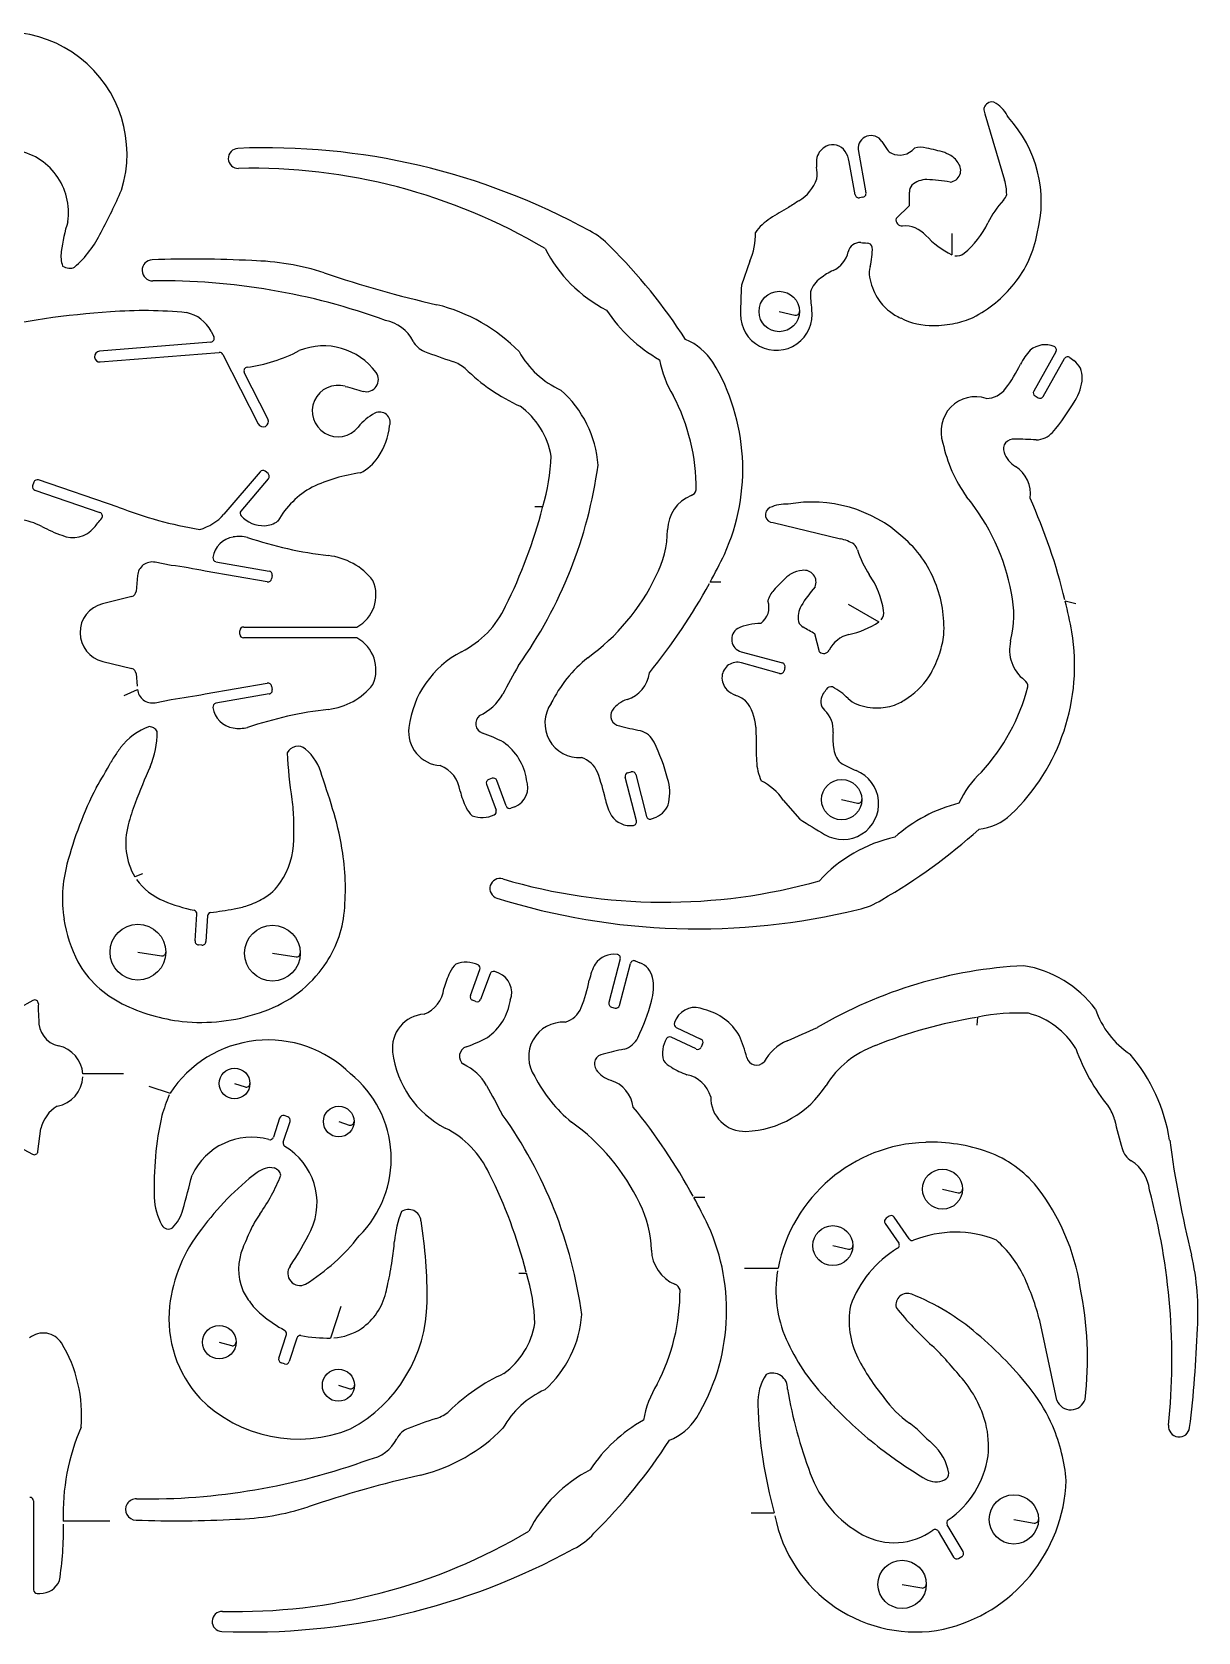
# Model space of a CAD drawing. Extents: x 21 to 1183, y 21 to 984.
# Drawn here: x 482 to 1183, y 21 to 984 of the extents above; entities that cross this region are included whole.
import ezdxf

# ---------------------------------------------------------------- set-up
doc = ezdxf.new("R2010")
doc.units = 0
doc.layers.add('WHITE', color=7, linetype='CONTINUOUS')

msp = doc.modelspace()

# ---------------------------------------------------------------- linework, layer by layer
at = {"layer": 'WHITE', "linetype": 'CONTINUOUS'}
for p, q in [((1055.198, 934.946), (1066.99, 895.06)), ((977.098, 886.128), (973.49, 906.082)), ((978.8581, 913.386), (983.588, 887.316)), ((981.784, 884.72), (979.716, 884.324)), ((1001.738, 871.85), (1009.724, 879.726)), ((1035.266, 862.874), (1035.266, 850.07)), ((913.628, 846.198), (908.568, 831.744)), ((931.36, 815.926), (940.842, 813.77)), ((589.414, 804.002), (591.086, 800.702)), ((589.304, 797.512), (522.248, 791.968)), ((522.754, 785.544), (594.342, 791.286)), ((596.476, 790.076), (617.75, 748.232)), ((1097.9, 791.704), (1084.524, 768.054)), ((1090.266, 764.82), (1103.114, 787.546)), ((1106.348, 788.228), (1108.768, 786.424)), ((623.624, 751.202), (609.412, 779.186)), ((1085.36, 765.062), (1087.252, 763.984)), ((482.736, 713.142), (482.032, 711.052)), ((533.49, 698.204), (485.53, 714.506)), ((618.916, 719.478), (597.114, 693.848)), ((607.432, 695.784), (623.932, 715.21)), ((623.69, 718.312), (622.018, 719.72)), ((483.396, 708.28), (522.556, 694.948)), ((784.334, 698.468), (789.064, 698.468)), ((927.774, 688.81), (968.21, 679.086)), ((565.456, 663.07), (555.71, 664.962)), ((592.362, 665.314), (624.416, 659.638)), ((545.106, 656.954), (544.27, 647.384)), ((623.272, 653.148), (585.894, 659.66)), ((626.242, 657.064), (625.868, 654.952)), ((896.27, 652.884), (889.7581, 652.884)), ((541.74, 644.436), (524.074, 639.992)), ((972.962, 639.684), (991.31, 629.102)), ((1109.824, 639.838), (1103.532, 641.532)), ((606.662, 621.622), (606.662, 623.756)), ((608.906, 625.978), (677.172, 625.978)), ((677.172, 619.4), (608.906, 619.4)), ((955.67, 610.952), (952.832, 621.82)), ((908.502, 611.128), (933.252, 604.33)), ((524.206, 605.21), (541.74, 600.942)), ((544.27, 597.972), (544.952, 590.272)), ((931.492, 597.994), (908.678, 604.44)), ((934.814, 601.58), (934.264, 599.556)), ((537.164, 584.816), (545.106, 588.424)), ((585.894, 585.718), (623.272, 592.23)), ((625.868, 590.404), (626.242, 588.314)), ((555.71, 580.416), (565.456, 582.308)), ((624.416, 585.718), (592.362, 580.042)), ((755.228, 531.334), (760.97, 515.67)), ((758.594, 534.92), (756.526, 534.172)), ((767.042, 518.244), (761.41, 533.6)), ((845.45, 509.29), (838.63, 535.602)), ((840.214, 538.264), (842.348, 538.814)), ((845.032, 537.252), (851.566, 511.952)), ((933.824, 521.83), (943.812, 510.236)), ((968.936, 522.05), (978.418, 519.916)), ((772.278, 517.826), (769.88, 516.946)), ((854.514, 510.456), (857.3081, 511.578)), ((548.208, 477.302), (543.456, 475.52)), ((579.778, 437.02), (580.922, 453.146)), ((587.192, 452.024), (586.312, 436.602)), ((583.936, 434.512), (581.846, 434.644)), ((545.37, 430.244), (559.626, 428.066)), ((626.33, 429.628), (640.586, 427.45)), ((835.682, 426.174), (828.884, 399.862)), ((844.746, 424.986), (847.562, 423.886)), ((745.482, 404.108), (751.224, 419.772)), ((757.296, 417.198), (751.664, 401.842)), ((762.532, 417.638), (760.134, 418.518)), ((835.264, 398.212), (841.82, 423.49)), ((482.186, 401.248), (464.96, 391.59)), ((748.848, 400.522), (746.78, 401.292)), ((830.468, 397.178), (832.602, 396.628)), ((869.4081, 390.138), (868.33, 387.828)), ((1050.424, 386.398), (1050.842, 391.106)), ((881.398, 371.966), (866.306, 379.05)), ((869.386, 384.902), (884.214, 377.95)), ((885.27, 375.024), (884.324, 373.022)), ((536.724, 356.94), (512.194, 356.94)), ((551.97, 349.504), (564.73, 345.346)), ((603.538, 351.198), (609.896, 349.108)), ((630.686, 330.408), (626.924, 318.836)), ((632.886, 315.866), (636.956, 328.362)), ((635.526, 331.178), (633.502, 331.838)), ((666.26, 328.274), (672.618, 326.184)), ((463.266, 318.66), (481.988, 308.584)), ((485.222, 310.234), (487.026, 324.006)), ((886.524, 282.558), (880.012, 282.558)), ((1029.656, 287.618), (1039.006, 285.462)), ((997.492, 271.272), (995.688, 270.04)), ((1009.614, 257.61), (1000.55, 270.722)), ((995.116, 266.982), (1003.3, 255.146)), ((963.656, 253.584), (972.984, 251.45)), ((774.588, 236.996), (779.296, 236.996)), ((910.394, 240.098), (930.722, 240.098)), ((667.536, 216.91), (661.354, 197.902)), ((1098.428, 160.48), (1088.132, 208.484)), ((594.342, 195.482), (601.624, 193.37)), ((630.18, 185.846), (634.734, 200.036)), ((641.048, 197.924), (636.45, 183.8)), ((633.678, 182.392), (631.588, 183.074)), ((666.04, 169.544), (672.838, 167.432)), ((482.604, 99.87), (482.604, 46.344)), ((528.386, 87.66), (500.446, 87.66)), ((914.53, 92.786), (928.412, 92.786)), ((1072.6, 88.782), (1084.854, 86.604)), ((1027.06, 81.72), (1036.344, 66.056)), ((1042.02, 69.422), (1032.45, 85.548)), ((1039.358, 65.286), (1041.25, 66.408)), ((1005.346, 49.666), (1017.27, 47.51)), ((484.804, 44.144), (486.432, 44.144))]:
    msp.add_line(p, q, dxfattribs=at)
for centre, radius in [((931.382, 815.926), 12.166), ((968.936, 522.05), 12.166), ((545.37, 430.244), 16.786), ((626.33, 429.628), 16.786), ((603.538, 351.198), 9.24), ((666.26, 328.274), 9.24), ((1029.656, 287.618), 12.034), ((963.634, 253.584), 12.034), ((594.342, 195.482), 10.098), ((666.04, 169.544), 9.658), ((1072.6, 88.782), 14.828), ((1005.324, 49.666), 14.542)]:
    msp.add_circle(centre, radius, dxfattribs=at)
for centre, radius, start, end in [((465.268, 910.614), 73.5487, 342.7902, 190.5133), ((1059.29, 937.322), 4.7365, 54.83356, 210.1416), ((1048.84, 922.472), 22.8947, 26.66354, 54.85941), ((1014.146, 881.97), 74.962, 345.3112, 42.6333), ((964.338, 905.774), 10.6665, 115.6666, 164.1031), ((963.59, 907.3361), 8.9268, 33.84672, 115.6821), ((986.624, 914.068), 7.787, 32.65741, 185.0189), ((1064.24, 959.828), 82.3055, 210.3204, 214.3697), ((465.708, 875.524), 37.9087, 351.4561, 81.46102), ((605.826, 908.062), 6.0329, 92.29896, 271.4633), ((622.436, 510.016), 404.4436, 61.19453, 92.38815), ((975.228, 905.004), 21.4843, 170.094, 185.7632), ((957.672, 903.376), 16.0478, 9.707671, 33.8211), ((1001.628, 916.994), 6.4381, 214.287, 245.3616), ((1003.806, 921.812), 11.7355, 245.5026, 319.5618), ((1016.676, 900.34), 14.4068, 76.21841, 105.8612), ((1000.176, 813.792), 102.4771, 72.52197, 78.78654), ((1013.552, 870.464), 44.6102, 62.95475, 67.03885), ((1028.028, 898.8), 12.7979, 30.92998, 62.99427), ((1033.506, 900.868), 7.1039, 276.2226, 39.35143), ((614.208, 556.832), 345.3, 59.31421, 91.3654), ((929.446, 904.674), 26.0963, 301.9081, 340.1902), ((924.188, 898.712), 29.9648, 354.4778, 7.933783), ((119.186, 1075.79), 456.3697, 332.3083, 335.8196), ((979.32, 886.524), 2.2354, 190.105, 280.204), ((981.388, 886.92), 2.2354, 280.2038, 10.20397), ((1015.774, 887.91), 6.0954, 138.2127, 181.2409), ((746.6921, 882.476), 263.0464, 359.401, 1.154962), ((1019.932, 882.3), 13.0231, 89.03048, 131.9872), ((1018.766, 815.486), 79.828, 78.79843, 89.00517), ((1059.928, 888.746), 8.6851, 317.2575, 344.2739), ((1038.39, 886.37), 29.8911, 0.042224, 16.9012), ((1069.586, 645.008), 268.5877, 119.5929, 122.3297), ((1256.014, 379.754), 592.1158, 121.886, 122.6054), ((1107.866, 844.526), 56.5314, 137.3183, 154.0831), ((597.796, 839.466), 99.3681, 162.1707, 172.7885), ((942.91, 845.186), 31.6947, 122.3553, 144.7767), ((1005.368, 871.102), 3.7274, 168.357, 274.0615), ((1006.864, 850.18), 17.2421, 42.15566, 94.09602), ((1008.008, 893.036), 54.4903, 309.4146, 334.097), ((463.882, 892.31), 65.9266, 311.0762, 334.29), ((798.986, 827.608), 41.1134, 41.89833, 63.53091), ((879.044, 861.972), 38.0015, 335.4819, 2.25614), ((979.936, 850.18), 7.2209, 85.62772, 167.1493), ((984.952, 896.9301), 39.8073, 263.5584, 268.9549), ((1057.486, 896.028), 51.0477, 222.1707, 244.1969), ((1020.108, 875.084), 67.6623, 321.0842, 349.6768), ((518.926, 849.454), 19.8834, 172.812, 198.1142), ((866.834, 893.08), 85.917, 207.2146, 242.687), ((594.606, 618.058), 333.7575, 32.8353, 45.24569), ((957.012, 855.416), 16.2937, 294.4888, 347.1272), ((984.16, 853.854), 3.2787, 12.73672, 88.84655), ((950.698, 852.842), 36.7152, 344.4558, 2.713246), ((1038.258, 856.23), 6.8619, 259.6618, 309.4057), ((504.472, 850.334), 8.3439, 237.8185, 265.3116), ((504.648, 847.254), 5.2973, 260.6939, 298.8004), ((554.258, 840.698), 6.3814, 91.97467, 271.1852), ((577.7321, 168.202), 679.2893, 86.94791, 91.99892), ((610.644, 693.76), 152.8027, 72.11549, 88.77902), ((868, 1453.948), 649.785, 251.1044, 257.3208), ((977.7141, 809.986), 33.6303, 114.5031, 129.532), ((1000.572, 838.9601), 15.0737, 164.4222, 188.8165), ((559.802, 442.366), 391.994, 69.92156, 90.79108), ((1462.616, 807.28), 554.5878, 177.4717, 179.2749), ((964.6681, 823.472), 15.0225, 123.8766, 163.582), ((1022, 843.294), 36.9247, 190.3659, 210.8584), ((1013.398, 879.616), 75.714, 297.2351, 321.6053), ((700.316, 718.7079), 104.3416, 44.43632, 76.10439), ((1011.638, 825.936), 61.4011, 178.3371, 188.2607), ((1016.06, 839.73), 30.0027, 210.8341, 232.1471), ((557.712, 346.974), 469.5593, 93.52158, 103.2666), ((549.33, 554.434), 262.0061, 84.43971, 94.47878), ((570.384, 794.344), 21.3231, 26.90854, 78.27271), ((690.064, 787.524), 23.4163, 26.80579, 79.38694), ((905.026, 867.78), 92.8942, 213.3288, 240.5513), ((929.6, 814.034), 21.5176, 179.297, 8.237937), ((941.326, 815.926), 2.2097, 257.3474, 0), ((1016.632, 840.456), 30.9323, 232.1357, 246.9566), ((1023.892, 850.4), 42.9954, 243.2383, 270.4398), ((1023.892, 869.848), 62.429, 282.3514, 292.769), ((589.128, 799.712), 2.1941, 274.5746, 26.82198), ((1023.738, 870.552), 63.1418, 270.4392, 282.3513), ((522.512, 788.756), 3.2228, 94.69868, 274.3098), ((594.518, 789.086), 2.207, 26.82166, 94.57392), ((598.61, 876.184), 94.6337, 277.5744, 297.6494), ((657.152, 756.174), 39.0353, 36.08194, 112.0113), ((722.4041, 803.87), 12.8209, 206.8288, 248.9837), ((849.146, 1133.452), 365.9277, 248.9662, 251.7894), ((822.284, 818.126), 54.2819, 209.0478, 245.7405), ((861.4, 765.876), 35.8438, 33.02681, 67.63718), ((1109.01, 767.878), 36.2852, 136.941, 153.3417), ((1091.454, 781.958), 13.9461, 67.27583, 129.9444), ((1095.986, 792.804), 2.1983, 330.1135, 67.02728), ((611.37, 780.176), 2.1941, 97.40714, 206.822), ((727.464, 763.962), 23.0822, 49.60009, 71.49602), ((823.428, 864.216), 115.746, 225.5853, 245.4614), ((920.778, 797.996), 62.4207, 190.2525, 211.5559), ((785.17, 720.996), 124.2742, 335.6173, 31.21943), ((983.104, 831.26), 104.6846, 323.8646, 333.2572), ((1105.028, 786.468), 2.1967, 53.12883, 150.611), ((1101.354, 776.436), 12.439, 357.1577, 53.41384), ((665.842, 755.998), 15.503, 73.59669, 321.5182), ((802.352, 1220.264), 468.4334, 253.6155, 254.9802), ((682.848, 774.874), 7.256, 254.9571, 36.2445), ((1086.284, 777.184), 27.5118, 327.2125, 357.1582), ((755.558, 718.554), 66.934, 4.127249, 48.42432), ((760.354, 709.16), 121.0474, 359.6876, 27.64553), ((1049.544, 743.744), 20.8338, 71.90951, 199.6213), ((1055.638, 778.57), 15.0306, 271.4258, 323.0297), ((1086.438, 766.976), 2.1967, 150.611, 240.611), ((1088.33, 765.898), 2.1967, 240.611, 330.8905), ((1001.694, 824.044), 124.1589, 319.3546, 330.1733), ((702.78, 726.628), 31.7059, 117.8104, 141.5078), ((690.922, 749.112), 6.2688, 342.2016, 117.8241), ((747.66, 720.864), 47.0691, 9.686855, 53.95491), ((620.698, 749.728), 3.3059, 206.9061, 26.73785), ((655.634, 751.532), 41.477, 325.6778, 354.0021), ((1085.822, 752.104), 13.465, 271.2175, 318.4442), ((1112.244, 753.71), 84.0651, 191.6423, 215.9072), ((1072.314, 733.096), 5.9955, 82.19696, 199.6959), ((1072.688, 512.986), 226.0527, 86.59654, 89.88846), ((666.194, 744.25), 28.6486, 297.3324, 325.7974), ((553.708, 760.31), 271.1478, 324.4969, 352.1703), ((675.236, 732.81), 118.8957, 343.2114, 358.0594), ((1082.478, 736.836), 16.8355, 200.0215, 237.7642), ((1063.162, 706.212), 19.379, 352.229, 57.7533), ((484.826, 712.416), 2.2054, 71.38431, 160.8425), ((620.588, 718.048), 2.2001, 49.46085, 139.4597), ((622.26, 716.64), 2.2001, 319.4608, 49.46095), ((692.638, 620.786), 98.9067, 97.72097, 115.351), ((484.122, 710.348), 2.2054, 161.3843, 250.6553), ((676.138, 663.268), 53.5556, 118.8603, 150.3077), ((887.074, 683.948), 22.9073, 112.3532, 178.5692), ((876.756, 709.622), 4.7757, 289.6895, 346.4119), ((944.2739, 622.656), 129.0837, 10.61666, 39.30037), ((753.688, 556.766), 359.9646, 13.74919, 24.07271), ((521.8521, 692.858), 2.2054, 321.9723, 71.38431), ((620.566, 919.348), 237.6723, 248.5079, 260.8228), ((574.63, 713.428), 29.8145, 285.6259, 318.9493), ((609.082, 694.376), 2.1948, 139.5248, 222.9691), ((502.734, 771.376), 295.4377, 333.2708, 345.585), ((927.752, 693.562), 4.7249, 114.7751, 270.2657), ((935.386, 677.062), 22.8974, 86.64001, 114.8176), ((951.16, 619.972), 81.2484, 47.71066, 100.2327), ((469.932, 652.906), 37.9466, 62.21671, 83.54242), ((531.422, 769.594), 93.9593, 242.2108, 250.2243), ((506.188, 696.686), 16.8423, 247.0864, 319.7153), ((186.924, 953.602), 426.636, 321.1183, 322.0983), ((621.006, 705.354), 18.4055, 222.6745, 272.1921), ((621.292, 700.58), 13.6149, 271.7582, 307.6476), ((800.812, 685.444), 63.3667, 332.8567, 359.1645), ((605.034, 665.666), 14.674, 98.88331, 171.3714), ((606.376, 657.174), 23.2777, 77.50056, 98.91906), ((687.094, 903.508), 236.0785, 251.3016, 263.4128), ((961.434, 649.98), 29.8843, 59.99871, 76.89473), ((970.168, 669.78), 8.6809, 17.42352, 44.38394), ((962.072, 628.486), 67.6456, 21.08166, 49.69578), ((554.0161, 656.184), 8.94, 79.07719, 175.0607), ((592.736, 667.536), 2.2246, 171.4692, 260.4451), ((655.546, 629.542), 39.7001, 38.00029, 83.54058), ((573.7721, 825.298), 359.9635, 331.3814, 334.3871), ((1032.406, 689.206), 56.5294, 197.3208, 214.0859), ((515.252, 300.202), 366.3336, 78.88171, 82.12294), ((623.668, 655.348), 2.2354, 259.7962, 349.796), ((624.02, 657.438), 2.2354, 350.4466, 79.79603), ((740.818, 712.35), 129.0717, 305.6921, 334.3784), ((1005.17, 580.592), 102.4723, 132.5203, 138.7863), ((962.776, 620.5), 44.6194, 122.9457, 127.0225), ((945.462, 647.186), 12.8055, 90.88595, 122.8711), ((946.43, 652.994), 7.1124, 336.2894, 99.4624), ((940.446, 626.968), 54.514, 9.431922, 34.09409), ((540.926, 647.67), 3.3562, 284.1273, 355.1116), ((666.854, 645.2061), 21.8215, 298.2186, 23.72187), ((573.772, 825.298), 359.9702, 320.9284, 331.2546), ((938.488, 638.122), 14.4238, 136.1742, 165.7728), ((1013.024, 597.554), 79.8323, 138.8096, 149.0173), ((958.332, 625.538), 72.2189, 356.6294, 22.19693), ((1009.174, 633.128), 63.3733, 345.8335, 12.12116), ((528.452, 622.612), 17.9229, 104.1386, 256.2881), ((714, 662.894), 58.0094, 296.7788, 335.117), ((913.474, 637.726), 11.7251, 305.3624, 19.6249), ((955.736, 631.94), 13.0222, 148.9697, 191.9933), ((987.438, 634.778), 6.8683, 319.6777, 9.401979), ((753.688, 556.766), 359.9668, 10.61492, 13.62008), ((920.778, 592.34), 35.8419, 90.84408, 113.7019), ((948.8061, 631.148), 6.1049, 198.2391, 241.1259), ((962.622, 671.342), 51.0609, 282.138, 304.183), ((608.906, 623.756), 2.244, 90, 180), ((608.906, 621.644), 2.244, 180.5626, 270), ((666.854, 600.172), 21.8196, 336.278, 61.78145), ((910.526, 618.608), 7.7634, 122.384, 254.8591), ((818.918, 395.396), 263.0604, 59.39864, 61.14783), ((976.9881, 604.572), 17.2385, 102.156, 154.0242), ((968.496, 629.146), 62.4243, 342.3569, 352.7723), ((1092.906, 612.228), 22.916, 166.4039, 232.6461), ((984.864, 602.834), 124.2871, 313.7809, 9.372286), ((767.834, 557.998), 59.8909, 117.5439, 172.8254), ((869.122, 542.29), 84.0461, 129.0931, 153.3545), ((958.156, 613.746), 3.7192, 228.3376, 334.0412), ((967.792, 629.366), 63.1521, 330.4433, 342.3603), ((540.926, 597.686), 3.3562, 4.887465, 75.96376), ((2207.426, -192.202), 1638.745, 150.9777, 151.669), ((834.01, 600.854), 19.3725, 287.2415, 352.762), ((906.17, 595.552), 9.2351, 74.24209, 175.0893), ((932.108, 600.15), 2.2363, 254.0555, 344.5966), ((932.658, 602.174), 2.2363, 344.5968, 74.59657), ((985.326, 619.422), 43.0001, 303.2266, 330.4442), ((554.016, 589.216), 8.9451, 185.0796, 280.8964), ((623.646, 590.03), 2.2316, 9.554941, 99.64805), ((624.042, 587.918), 2.2354, 279.6486, 10.20397), ((655.5681, 615.836), 39.6955, 276.4279, 321.9801), ((907.6, 595.53), 10.6791, 175.6284, 223.9975), ((913.694, 604.5941), 21.4754, 230.1118, 245.8232), ((925.552, 608.972), 39.8167, 323.5607, 328.9711), ((962.4901, 586.752), 3.2863, 73.15391, 148.9705), ((946.606, 557.25), 36.7111, 44.46576, 62.71322), ((963.986, 620.654), 121.0375, 317.3571, 345.3121), ((1076.318, 590.096), 4.7538, 358.4089, 55.57403), ((515.274, 945.176), 366.3215, 277.8737, 281.1149), ((592.758, 577.842), 2.2354, 100.204, 188.4465), ((738.64, 600.194), 30.1379, 294.264, 330.8154), ((811.152, 568.14), 20.8279, 145.3699, 273.0892), ((844.768, 566.27), 16.839, 107.3227, 145.0018), ((893.652, 557.228), 29.9537, 54.50132, 67.95634), ((891.122, 564.796), 26.087, 1.885073, 40.17677), ((963.524, 581.23), 7.2074, 145.4376, 227.1028), ((983.5661, 593.528), 15.0747, 224.4678, 248.8662), ((990.54, 614.252), 36.9289, 250.3668, 270.853), ((990.65, 607.322), 30.0112, 270.8401, 292.1449), ((990.2982, 608.18), 30.9263, 292.1496, 306.9349), ((605.034, 579.712), 14.664, 188.6285, 261.1168), ((687.094, 341.87), 236.0678, 96.58724, 108.6984), ((754.788, 567.898), 6.1128, 127.9835, 250.8464), ((835.902, 572.496), 5.9869, 145.1459, 262.8228), ((947.552, 564.004), 16.2891, 354.4973, 47.18999), ((564.84, 530.674), 37.5389, 109.4438, 142.8143), ((551.816, 559.978), 6.1124, 58.54111, 85.04797), ((505.264, 562.684), 51.7769, 336.2995, 0.340878), ((552.212, 560.572), 5.3916, 26.66961, 58.83652), ((606.376, 588.204), 23.2714, 261.0809, 282.4995), ((728.718, 562.926), 20.4381, 172.8366, 266.2352), ((725.044, 481.856), 84.9363, 61.5897, 70.93617), ((893.234, 785.038), 226.0639, 255.1131, 258.4068), ((844.042, 550.65), 13.4593, 26.60693, 73.78465), ((1508.992, 585.146), 592.1209, 181.8865, 182.6065), ((997.2501, 559.208), 33.6397, 174.4833, 189.5239), ((606.86, 498.796), 90.2718, 142.8145, 147.1037), ((641.642, 547.064), 7.1041, 49.89909, 153.9109), ((874.578, 560.374), 239.5327, 182.4372, 189.1855), ((627.078, 529.662), 29.7974, 13.31803, 50.03191), ((746.142, 529.2), 33.498, 8.311066, 54.78603), ((744.162, 502.954), 124.1435, 14.82677, 25.6432), ((1186.076, 556.304), 268.6048, 179.5917, 182.333), ((979.056, 554.676), 15.0321, 183.9481, 223.5768), ((288.784, 673.982), 272.9791, 327.9687, 331.7186), ((569.592, 522.908), 45.9015, 147.1097, 151.7271), ((975.0959, 356.566), 461.2839, 156.3141, 159.2546), ((720.424, 524.8441), 19.0195, 7.042813, 68.54346), ((808.028, 532.94), 15.0225, 21.8639, 73.58205), ((949.378, 546.668), 31.7066, 182.3462, 204.7335), ((969.684, 519.586), 21.525, 239.2672, 68.26394), ((1000.396, 596.608), 61.4143, 238.3535, 248.2596), ((190.466, 373.726), 493.2588, 16.48703, 19.27219), ((757.274, 532.104), 2.1991, 109.8852, 200.6244), ((759.342, 532.852), 2.1991, 19.88516, 109.8849), ((767.372, 529.552), 12.7201, 292.7038, 20.66043), ((724.318, 500.798), 104.6725, 11.73734, 21.12829), ((840.764, 536.152), 2.2037, 104.5963, 194.4524), ((842.898, 536.6801), 2.2037, 15.00412, 104.4524), ((837.992, 526.296), 27.4996, 347.854, 17.84064), ((902.892, 499.764), 38.005, 35.50299, 62.26309), ((1095.942, 493.34), 62.4136, 133.4433, 154.7537), ((729.004, 423.292), 234.1256, 153.1051, 165.1907), ((557.316, 509.07), 81.8559, 0.554303, 9.186376), ((784.532, 538.33), 46.5766, 193.8524, 206.7224), ((862.3459, 529.42), 36.2774, 191.6507, 208.0418), ((852.7321, 523.128), 12.4235, 291.613, 347.8343), ((978.902, 522.072), 2.2097, 257.3474, 359.4262), ((696.752, 463.552), 163.1036, 159.766, 164.5822), ((500.71, 465.576), 169.7014, 8.24355, 16.478), ((755.778, 522.842), 13.9677, 203.009, 228.7037), ((752.522, 528.32), 17.0339, 249.5304, 295.4729), ((758.902, 514.9221), 2.1991, 295.538, 19.88516), ((769.132, 519.014), 2.1991, 200.2251, 289.8852), ((841.754, 520.378), 13.9463, 215.0439, 277.6184), ((853.7, 512.502), 2.2037, 194.4524, 291.6955), ((1062.678, 430.002), 92.903, 104.4542, 131.6786), ((1046.882, 539.738), 35.8446, 277.3691, 311.9898), ((579.228, 495.958), 41.1989, 164.5758, 209.7411), ((-397.792, 505.462), 1036.979, 359.5782, 0.243112), ((843.316, 508.74), 2.1967, 277.4809, 14.45191), ((1242.022, 977.824), 554.5879, 237.4718, 239.276), ((827.454, 751.576), 333.7506, 299.7538, 312.1627), ((593.22, 498.158), 45.9372, 325.876, 359.5884), ((1019.228, 415.46), 85.9263, 102.3171, 137.7914), ((581.12, 462.386), 81.1487, 165.1877, 188.6529), ((524.382, 468.326), 145.877, 353.801, 8.507682), ((575.752, 496.948), 38.7676, 216.2713, 247.5827), ((606.244, 488.39), 29.6717, 299.3393, 327.3822), ((763.236, 468.524), 6.0397, 73.48072, 252.6211), ((862.2581, 805.608), 345.2924, 253.6319, 285.6816), ((593.506, 511.094), 55.712, 288.7498, 299.3183), ((882.3, 848.706), 404.429, 252.6108, 283.8065), ((601.624, 559.626), 106.5811, 247.5748, 257.8458), ((578.722, 453.3), 2.2054, 355.9958, 77.78337), ((589.392, 451.892), 2.1997, 98.04906, 176.5666), ((526.45, 904.3), 454.5471, 277.9199, 279.7304), ((594.254, 508.872), 53.3681, 279.7342, 288.7561), ((970.652, 496.244), 41.0972, 281.4543, 303.0946), ((583.804, 462.804), 83.8741, 188.6593, 207.2707), ((601.646, 461.374), 68.332, 323.0748, 352.6004), ((581.978, 436.866), 2.2259, 175.9961, 266.6003), ((584.09, 436.734), 2.2259, 266.034, 356.6003), ((564.202, 455.94), 63.3784, 209.8756, 243.5061), ((559.956, 430.244), 2.2029, 261.3843, 359.9992), ((640.916, 429.628), 2.2029, 261.3843, 359.9992), ((742.776, 407.144), 17.0339, 64.52711, 110.4953), ((831.986, 415.086), 13.9463, 82.29187, 144.9561), ((833.57, 426.724), 2.1967, 345.4037, 82.51911), ((843.954, 422.94), 2.2037, 68.83884, 165.5476), ((842.986, 412.336), 12.4235, 12.06645, 68.387), ((596.938, 464.608), 74.0318, 287.0026, 323.2629), ((774.786, 397.112), 46.5766, 153.2776, 166.1212), ((746.032, 412.6), 13.9677, 131.2963, 156.9912), ((749.156, 420.52), 2.1991, 340.1148, 64.70851), ((759.386, 416.45), 2.1991, 70.11484, 160.308), ((757.626, 405.912), 12.7201, 339.3396, 67.29642), ((852.6, 406.044), 36.2774, 151.9745, 168.3493), ((828.246, 409.146), 27.4996, 342.2029, 12.14598), ((1091.938, 151.262), 271.1512, 92.83222, 120.5037), ((1067.914, 355.994), 66.9469, 36.56864, 80.86586), ((710.678, 410.62), 19.0195, 291.3704, 352.9572), ((714.572, 434.644), 104.6725, 338.8717, 348.2744), ((483.264, 399.312), 2.2018, 357.7094, 119.1096), ((551.794, 396.54), 66.3929, 177.6828, 185.8768), ((584.068, 495.738), 107.8519, 243.4924, 263.6288), ((747.528, 403.36), 2.1991, 159.9178, 250.1148), ((749.596, 402.59), 2.1991, 250.1151, 340.1148), ((736.396, 406.264), 33.498, 305.214, 351.6889), ((798.282, 402.524), 15.0225, 286.418, 338.0582), ((831.0179, 399.312), 2.2037, 165.5476, 255.5494), ((833.152, 398.762), 2.2037, 255.5476, 345.4037), ((734.416, 432.51), 124.1435, 334.3477, 345.1732), ((880.672, 384.242), 12.7133, 64.36614, 152.3706), ((878.494, 363.1), 33.4804, 30.2212, 76.74874), ((1172.92, 413.788), 54.2878, 199.2649, 235.9686), ((500.71, 388.554), 15.0029, 175.4596, 257.9815), ((583.386, 497.124), 109.155, 264.0653, 288.8148), ((718.95, 372.516), 20.4381, 93.76485, 187.1709), ((801.384, 367.302), 20.8279, 86.8536, 214.6301), ((870.332, 386.904), 2.2049, 155.2249, 244.7067), ((1098.516, 99.518), 295.4244, 99.41602, 111.7317), ((1075.13, 274.726), 118.8874, 86.93426, 101.7882), ((1069.564, 347.898), 47.0752, 31.06026, 75.32731), ((623.778, 306.934), 70.4425, 45.26562, 146.9551), ((715.298, 453.608), 84.9363, 289.0638, 298.4103), ((834.296, 384.792), 13.4593, 286.1254, 333.3931), ((878.164, 369.546), 17.0507, 149.5307, 195.4172), ((865.382, 377.048), 2.2049, 65.22485, 149.1329), ((883.29, 375.948), 2.2049, 334.9833, 65.22485), ((829.478, 346.226), 84.935, 14.06144, 23.39735), ((948.542, 349.438), 30.1426, 114.1705, 150.7219), ((287.2, 1881.672), 1638.724, 293.3308, 294.0221), ((493.736, 355.796), 18.4934, 3.546572, 77.98132), ((758.088, 377.444), 59.8909, 187.1746, 242.4464), ((745.0421, 367.566), 6.1128, 109.1542, 232.0165), ((826.156, 362.946), 5.9869, 97.17725, 214.8544), ((883.466, 150.404), 226.0639, 101.5932, 104.8815), ((882.322, 373.946), 2.2049, 244.9844, 335.2249), ((917.786, 368.336), 6.102, 193.986, 317.0454), ((1008.844, 319.43), 58.0041, 109.879, 148.2088), ((1218.966, 410.884), 115.7372, 199.5337, 219.4082), ((1063.272, 300.928), 104.349, 8.902291, 40.57117), ((632.204, 305.878), 65.6211, 314.8913, 51.1512), ((728.894, 335.27), 30.1379, 29.1846, 65.73594), ((835.022, 369.172), 16.839, 214.9982, 252.6771), ((872.994, 373.286), 13.9751, 216.2926, 242.0231), ((890.946, 400.566), 46.5891, 238.2613, 251.1032), ((871.872, 337.888), 19.0117, 16.31852, 77.90987), ((493.714, 355.796), 18.4962, 279.5856, 358.093), ((610.578, 351.198), 2.1985, 251.9277, 0), ((2197.658, 1127.644), 1638.745, 208.3307, 209.0223), ((859.376, 393.174), 84.0461, 206.6522, 230.9069), ((824.264, 334.588), 19.3725, 7.237984, 72.75854), ((909.074, 382.218), 59.8829, 272.1686, 327.4368), ((507.728, 319.408), 21.2065, 121.0658, 167.4776), ((678.074, 295.736), 123.7224, 156.8817, 163.0343), ((910.57, 342.794), 20.4427, 178.7667, 272.16), ((1110.726, 324.05), 23.0683, 13.45323, 35.37252), ((752.698, 289.378), 197.5693, 167.5902, 181.991), ((632.82, 329.704), 2.2403, 72.27676, 161.7432), ((634.822, 329.044), 2.2403, 342.2768, 71.74296), ((673.3, 328.274), 2.1985, 251.9277, 0), ((543.962, 175.154), 271.1478, 7.829652, 35.50201), ((731.072, 223.114), 129.0717, 25.62164, 54.30794), ((564.026, 110.144), 359.9702, 28.74712, 39.07161), ((1489.412, 413.04), 365.9287, 193.2099, 196.0334), ((613.746, 279.368), 39.4378, 74.56828, 155.0352), ((624.834, 319.518), 2.1985, 254.4456, 341.9277), ((704.254, 272.57), 58.0094, 24.89209, 63.22116), ((483.022, 310.52), 2.1948, 241.8937, 352.5927), ((634.976, 315.184), 2.1997, 161.9277, 239.3311), ((613.724, 279.368), 39.4587, 335.0352, 59.31573), ((1022.44, 222.388), 93.4122, 91.79456, 169.0712), ((1023.034, 215.612), 100.2278, 70.12109, 92.01264), ((1034.276, 246.632), 67.2255, 39.07569, 70.14185), ((1150.04, 315.514), 12.8191, 196.0399, 238.193), ((1810.348, 403.91), 649.7991, 187.6794, 193.8951), ((630.488, 276.64), 24.9215, 109.9226, 122.4557), ((625.142, 290.17), 10.3826, 77.64238, 107.6294), ((624.394, 292.414), 8.4512, 46.79321, 69.39133), ((1130.966, 284.736), 23.3948, 5.560504, 58.22306), ((-1054.36, 715.958), 1685.485, 344.8389, 345.5729), ((722.118, 161.47), 171.9804, 127.6307, 143.6197), ((527.748, 337.008), 111.4927, 324.6792, 338.3959), ((627.54, 295.736), 3.8782, 3.251945, 47.07), ((492.966, 164.088), 295.4377, 14.41393, 26.72914), ((981.564, 207.89), 132.5996, 8.895038, 37.71407), ((592.45, 283.812), 37.2158, 181.9983, 208.6861), ((564.026, 110.144), 359.9635, 25.616, 28.61856), ((1039.49, 287.596), 2.1882, 257.2213, 0.573034), ((775.7539, 185.032), 391.9835, 354.2081, 15.07828), ((546.36, 282.844), 27.2256, 316.932, 343.5713), ((665.16, 239.614), 56.9354, 144.6579, 156.4264), ((766.14, 249.954), 66.6224, 158.7818, 174.5812), ((708.28, 267.84), 7.5131, 5.376705, 124.2933), ((791.044, 250.02), 63.3667, 0.835504, 27.13425), ((996.942, 268.236), 2.197, 124.804, 214.48), ((998.746, 269.468), 2.197, 34.80401, 124.8031), ((563.828, 268.148), 4.5847, 208.6544, 301.8597), ((653.698, 207.384), 89.7437, 141.3095, 173.7793), ((802.55, 173.548), 209.3445, 154.8918, 157.9716), ((463.596, 356.984), 208.4525, 326.2798, 333.1104), ((437.504, 223.224), 281.9322, 359.2489, 9.250629), ((775.424, 214.468), 124.2742, 328.7753, 24.38268), ((1037.312, 194.734), 66.954, 68.26501, 111.9797), ((640.014, 239.328), 34.021, 157.9989, 201.0721), ((579.69, 336.722), 125.4835, 302.0629, 321.9567), ((450.594, 279.896), 250.3356, 351.8813, 354.579), ((877.328, 251.516), 22.9073, 181.4294, 247.6468), ((973.468, 253.584), 2.1882, 257.2213, 0), ((1037.312, 194.712), 66.9631, 121.1833, 160.1841), ((1001.496, 253.892), 2.197, 301.1603, 34.80401), ((1011.44, 258.864), 2.202, 214.4793, 291.6951), ((1015.554, 204.568), 70.0565, 25.88107, 48.36047), ((642.984, 236.974), 7.3889, 144.4622, 296.7177), ((525.13, 269.27), 175.0494, 347.2806, 351.8791), ((1030.624, 213.786), 152.7926, 356.2188, 12.88764), ((665.468, 202.654), 118.8957, 1.940222, 16.7886), ((1001.364, 226.458), 71.9495, 170.4974, 203.9002), ((942.712, 171.392), 150.076, 14.30921, 25.13765), ((650.266, 247.38), 46.6237, 205.7794, 217.2917), ((659.33, 233.542), 36.2372, 304.8183, 346.5543), ((245.862, 332.256), 461.3428, 346.5708, 347.2866), ((750.608, 226.304), 121.0474, 332.3545, 0.301992), ((867.0099, 225.82), 4.7757, 13.58813, 70.3984), ((1008.558, 217.834), 7.0205, 68.4323, 192.1198), ((959.872, 95.492), 138.6757, 49.27152, 68.30662), ((905.51, 185.736), 211.4124, 353.2766, 11.64085), ((634.558, 209.474), 70.4846, 173.7823, 222.6599), ((649.958, 247.116), 46.2303, 217.2626, 230.5226), ((631.346, 220.672), 88.0655, 298.4665, 359.2558), ((745.812, 216.888), 66.934, 311.5757, 355.8916), ((1022.176, 208.132), 48.7639, 169.0247, 206.9119), ((1161.062, 344.488), 204.4886, 218.7984, 227.6467), ((671.694, 273.56), 80.4542, 230.5475, 241.8022), ((632.644, 200.718), 2.1985, 341.9277, 61.89387), ((660.54, 233.146), 35.2496, 274.4042, 303.571), ((737.914, 214.6), 47.0691, 306.0077, 350.3131), ((504.186, 226.788), 679.2729, 353.0016, 358.0531), ((488.412, 187.804), 13.1677, 33.34492, 128.6897), ((427.23, 151.57), 84.2653, 355.0575, 31.0587), ((602.2401, 195.482), 2.2, 253.7398, 0), ((643.116, 197.22), 2.2099, 80.25636, 161.2002), ((661.398, 305.526), 107.624, 260.4221, 269.9766), ((1048.51, 247.358), 123.5126, 203.9034, 223.2534), ((945.8581, 108.45), 114.9297, 40.89394, 47.63782), ((898.756, 20.978), 235.0366, 38.11958, 49.83324), ((632.27, 185.164), 2.1985, 161.9281, 251.9277), ((634.36, 184.482), 2.1985, 251.9276, 341.9277), ((1095.744, 245.51), 131.2705, 206.9258, 219.4441), ((253.606, -498.178), 1035.36, 40.45327, 41.19131), ((813.66, 71.226), 115.746, 114.5386, 134.3994), ((950.236, 158.874), 31.8303, 147.2767, 181.9408), ((927.246, 167.74), 9.1565, 356.14, 114.4098), ((988.34, 128.316), 69.799, 15.1094, 40.44846), ((673.498, 169.544), 2.2127, 252.646, 0), ((812.538, 117.338), 54.2819, 114.269, 150.9522), ((911.0321, 137.446), 62.4207, 148.4269, 169.7475), ((1206.03, 212.862), 273.5055, 189.6267, 200.6332), ((1005.39, 106.448), 98.3955, 22.96478, 37.29521), ((641.906, 220.716), 83.5688, 224.9147, 292.0758), ((1196.614, 167.19), 278.3312, 181.9341, 195.505), ((1508.706, 680.318), 755.3764, 223.2534, 223.9321), ((1146.124, 331.002), 251.883, 223.9314, 233.002), ((1047.718, 200.036), 65.4581, 215.4101, 234.4937), ((1106.832, 163.846), 9.0859, 201.8271, 341.6528), ((839.4, -197.988), 365.9277, 108.2105, 111.037), ((717.718, 171.502), 23.0822, 288.5042, 310.3999), ((895.28, 67.662), 92.8942, 119.4486, 146.6712), ((851.632, 169.588), 35.8438, 292.3629, 326.9732), ((975.932, 99.43), 58.1359, 45.01533, 54.48753), ((994.346, 132.474), 62.9588, 355.0285, 12.88058), ((997.118, 102.95), 107.3754, 4.901098, 22.96121), ((1172.062, 144.794), 6.3726, 173.8564, 353.071), ((631.456, 92.17), 131.0876, 156.5628, 181.9716), ((680.318, 147.918), 23.4163, 280.5601, 333.1942), ((712.636, 131.594), 12.8209, 111.0163, 153.2146), ((690.57, 216.734), 104.3416, 283.8956, 315.5723), ((584.838, 317.406), 333.7575, 314.757, 327.1647), ((1137.324, 260.844), 170.1242, 225, 228.0822), ((1157.652, 346.314), 271.062, 233.0036, 239.3616), ((1003.234, 111.486), 30.5971, 9.733389, 48.08934), ((1001.122, 135.092), 56.5249, 304.4385, 351.7879), ((550.0339, 493.076), 391.994, 269.2089, 290.0784), ((857.088, 42.362), 85.917, 117.313, 152.7854), ((1014.564, 139.646), 68.5378, 199.7553, 241.2384), ((1029.018, 116.458), 4.3605, 295.1382, 2.602562), ((858.254, -518.484), 649.785, 102.6797, 108.8957), ((1025.74, 123.586), 12.1956, 239.3196, 294.8546), ((1008.712, 115.644), 95.4569, 282.9986, 357.8867), ((480.404, 99.87), 2.2, 0, 90), ((544.292, 94.744), 6.3885, 87.03906, 270), ((567.986, 767.24), 679.2893, 268.0011, 273.0522), ((600.898, 241.704), 152.8027, 271.221, 287.8845), ((1013.618, 107.504), 86.4775, 190.9841, 281.0441), ((1034.342, 86.67), 2.1997, 124.802, 210.6689), ((1085.228, 88.76), 2.1882, 260.1589, 0.573034), ((318.528, 81.39), 182.0294, 350.6868, 1.447324), ((604.462, 378.61), 345.3, 268.6346, 300.6858), ((789.24, 107.856), 41.1134, 296.4417, 318.1017), ((1000.528, 114.06), 39.3545, 241.2285, 306.364), ((1025.168, 80.576), 2.2046, 31.15804, 126.0694), ((612.668, 425.448), 404.4436, 267.6151, 298.8055), ((1040.128, 68.3), 2.1997, 300.6689, 30.66922), ((1038.236, 67.178), 2.1997, 210.6689, 300.6704), ((486.432, 56.882), 12.738, 270, 337.1135), ((1017.666, 49.666), 2.1921, 259.5923, 0.000099), ((484.804, 46.344), 2.2, 180, 269.9992), ((596.08, 27.38), 6.0329, 88.53664, 267.701)]:
    msp.add_arc(centre, radius, start, end, dxfattribs=at)

doc.saveas('drawing.dxf')
